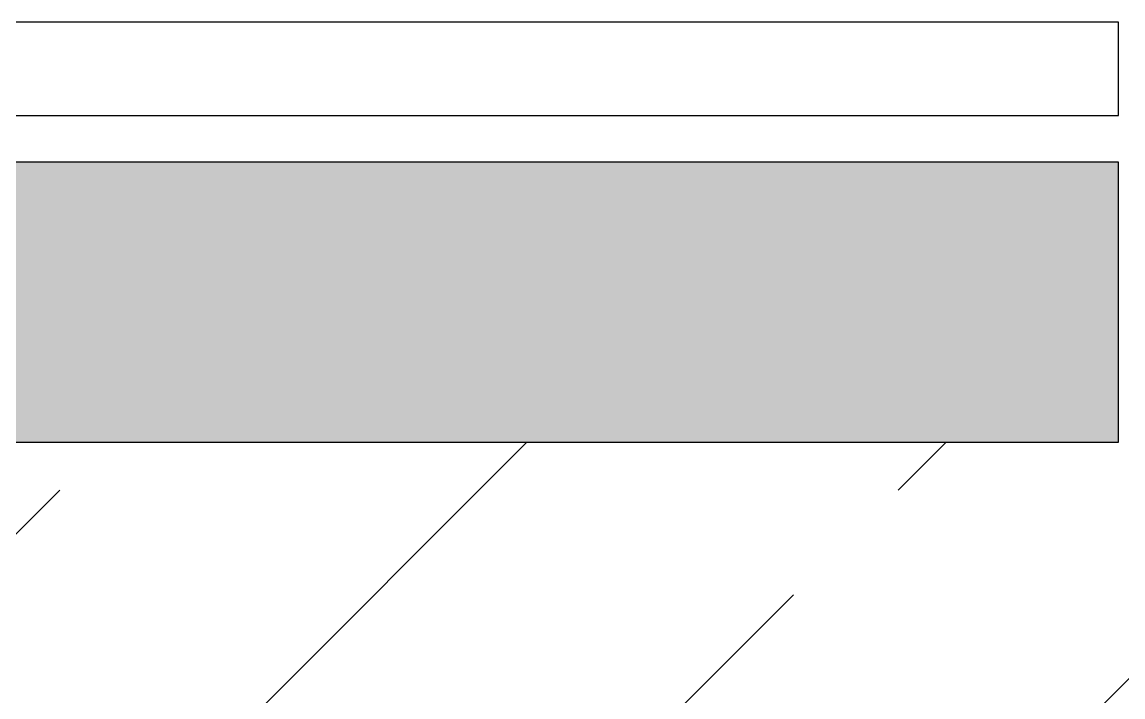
# Model space of a CAD drawing. Header units: millimetres. Extents: x -92759 to 184353, y -15225 to 86714.
# Drawn here: x 73164 to 73754, y 49655 to 50016 of the extents above; entities that cross this region are included whole.
import ezdxf

# ---------------------------------------------------------------- set-up
doc = ezdxf.new("R2010")
doc.units = ezdxf.units.MM
for name, color, linetype in [('0-1', 9, 'Continuous'), ('A-_DOOR----_E', 8, 'Continuous'), ('A-_WALL----_H-1', 9, 'Continuous'), ('A-_WALLPRTN_E', 8, 'Continuous'), ('A-PATT-CONC', 8, 'Continuous')]:
    doc.layers.add(name, color=color, linetype=linetype)
doc.layers.add('HFI 9MM FPB', color=94, linetype='Continuous', lineweight=5)

# ---------------------------------------------------------------- blocks, each defined once
blk = doc.blocks.new('One-Pane_Sliding_Door_4854 - B8-SD04 1100x2200-10511346-BLK8_RHH_2ND STOREY PLAN')
at = {"layer": 'A-_DOOR----_E'}
for p, q in [((-550, 150), (-1650, 150)), ((-550, 100), (-550, 150)), ((-1650, 100), (-550, 100))]:
    blk.add_line(p, q, dxfattribs=at)
blk = doc.blocks.new('A$C3019c3af')
at = {"layer": 'A-_WALL----_H-1'}
h = blk.add_hatch(dxfattribs=at)
h.set_pattern_fill('FP_8', color=256, style=0, pattern_type=2)
h.set_pattern_definition([(0, (-11670.95, 40338.29), (609.6, 152.4), [50.292, -406.908, 50.292, -406.908, -2438.4]), (0, (-11670.95, 40338.29), (609.6, 152.4), [-914.4, 50.292, -864.108, 50.292, -406.908, -1066.8]), (0, (-11670.95, 40338.29), (609.6, 152.4), [-2286, 50.292, -254.508, 50.292, -711.708]), (120, (-11442.35, 40414.49), (-436.7823, 451.7291), [50.292, -406.908, 50.292, -406.908, -2438.4]), (120, (-11442.35, 40414.49), (-436.7823, 451.7291), [-914.4, 50.292, -864.108, 50.292, -406.908, -1066.8]), (120, (-11442.35, 40414.49), (-436.7823, 451.7291), [-2286, 50.292, -254.508, 50.292, -711.708]), (240, (-11366.15, 40719.29), (-172.8177, -604.1291), [50.292, -406.908, 50.292, -406.908, -2438.4]), (240, (-11366.15, 40719.29), (-172.8177, -604.1291), [-914.4, 50.292, -864.108, 50.292, -406.908, -1066.8]), (240, (-11366.15, 40719.29), (-172.8177, -604.1291), [-2286, 50.292, -254.508, 50.292, -711.708])])
h.paths.add_polyline_path([(-3650, 17050), (-3650, 17200), (-6400, 17200), (-6400, 17050), (-3750, 17050)])
h.paths.add_polyline_path([(-25250, 17050), (-25250, 17200), (-27900, 17200), (-27900, 17050), (-27750, 17050)])
h.paths.add_polyline_path([(-23900, 17050), (-21400, 17050), (-21400, 17200), (-24150, 17200), (-24150, 17050), (-24050, 17050)])
h.paths.add_polyline_path([(-2550, 17050), (-50, 17050), (-50, 17200), (-2550, 17200), (-2550, 17125)])
h.paths.add_polyline_path([(-18850, 17050), (-8950, 17050), (-8950, 17200), (-18850, 17200), (-18850, 17125)])
h.paths.add_polyline_path([(-7750, 17050), (-7500, 17050), (-7500, 17200), (-7850, 17200), (-7850, 17050)])
h.paths.add_polyline_path([(-20300, 17050), (-19950, 17050), (-19950, 17200), (-20300, 17200), (-20300, 17125)])
at = {"layer": 'A-_WALLPRTN_E'}
for p, q in [((-8950, 17200), (-18850, 17200)), ((-8950, 17050), (-8950, 17200)), ((-11450, 17050), (-8950, 17050))]:
    blk.add_line(p, q, dxfattribs=at)
at = {"layer": 'A-_DOOR----_E'}
blk.add_blockref('One-Pane_Sliding_Door_4854 - B8-SD04 1100x2200-10511346-BLK8_RHH_2ND STOREY PLAN', (-8400, 17125), dxfattribs=at)
blk = doc.blocks.new('RCP_B8L2')
at = {"layer": 'HFI 9MM FPB'}
h = blk.add_hatch(dxfattribs=at)
h.set_pattern_fill('ANSI33', color=256, scale=50)
h.set_pattern_definition([(45, (-581589.02, -147239), (-224.5064, 224.5064), []), (45, (-581364.5, -147239), (-224.5064, 224.5064), [158.75, -79.375])])
h.paths.add_polyline_path([(-381018.07, -170702.3), (-378018.07, -170702.3), (-378018.07, -174902.3), (-381018.07, -174902.3)], flags=16)
h.paths.add_polyline_path([(-381368.07, -170527.3), (-377663.92, -170527.3), (-377672.21, -175527.3), (-379618.07, -175527.3), (-379618.07, -175077.3), (-380218.07, -175077.3), (-380218.07, -175561.3), (-381368.07, -175561.3)])

msp = doc.modelspace()

# ---------------------------------------------------------------- block references
at = {"layer": '0-1'}
msp.add_blockref('A$C3019c3af', (82701.06, 32741.24), dxfattribs=at)
at = {"layer": 'A-PATT-CONC'}
msp.add_blockref('RCP_B8L2', (452619.12, 220318.54), dxfattribs=at)

doc.saveas('drawing.dxf')
